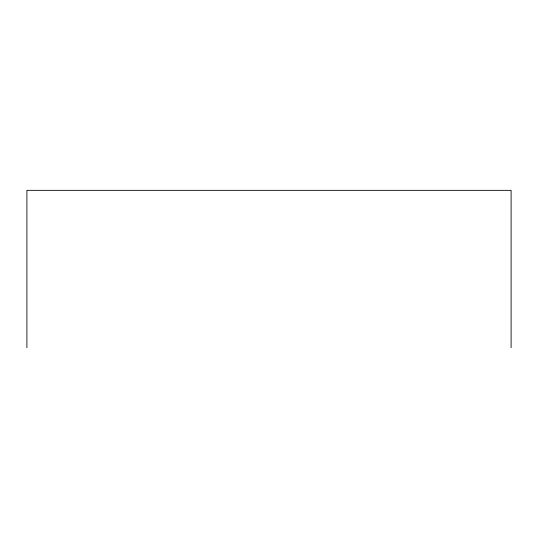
<?xml version="1.0" encoding="UTF-8"?>
<svg xmlns="http://www.w3.org/2000/svg" width="538" height="538" viewBox="0 0 538 538"><rect width="100%" height="100%" fill="white"/><g stroke="black" fill="none" stroke-linecap="round" stroke-linejoin="round"><path stroke-width="0.81" d="M511.1 347.656L511.1 190.344L26.9 190.344L26.9 347.656"/></g></svg>
